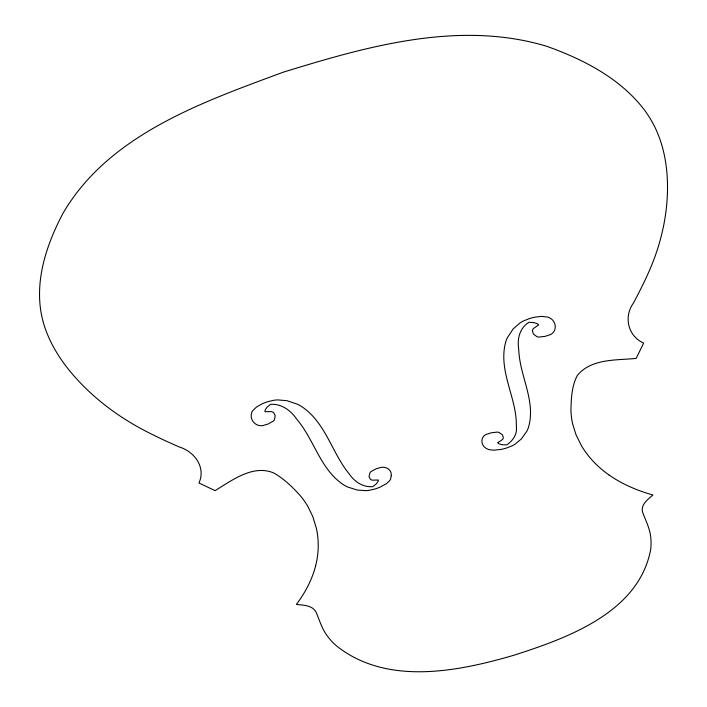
<?xml version="1.0" encoding="UTF-8"?>
<svg xmlns="http://www.w3.org/2000/svg" width="707" height="707" viewBox="0 0 707 707"><rect width="100%" height="100%" fill="white"/><g stroke="black" fill="none" stroke-linecap="round" stroke-linejoin="round"><path stroke-width="1.06" d="M315.684 565.662C312.096 579.784 305.079 592.819 296.401 604.45C303.409 605.157 312.918 605.219 316.338 612.713C319.82 621.214 322.489 630.264 328.472 637.467A121.595 75.587 -12.7 0 0 335.887 645.394C386.261 686.117 457.897 671.685 514.758 654.982C568.004 637.794 638.766 612.306 650.661 549.604A122.276 76.223 -15.3 0 0 650.917 539.185C650.467 529.773 646.057 521.359 642.778 512.743C640.056 505.037 647.868 499.319 652.941 495.006C637.458 490.64 622.407 484.313 609.169 475.086M609.187 475.077A196.723 130.159 -24.1 0 1 581.401 445.666L575.949 434.549L572.635 423.891A150.715 100.253 -22.8 0 1 570.938 410.405C571.194 398.58 571.68 385.942 577.407 375.337C591.308 358.458 616.451 360.358 636.141 358.422L643.662 343.089C627.789 336.09 623.512 316.586 633.507 302.95C642.681 285.61 651.509 267.98 657.475 249.235A294.342 233.142 -13.5 0 0 662.795 229.625A300.678 238.4 -13.2 0 0 666.913 202.158C668.928 176.441 666.082 149.716 654.496 126.376A176.246 138.236 -19.9 0 0 644.722 110.372C620.675 78.53 583.655 59.459 546.82 46.326C459.497 19.911 367.119 46.291 283.021 72.273C202.229 102.215 108.648 134.692 62.843 213.576C47.829 242.209 36.393 274.661 40.317 307.439A174.435 133.932 -4.7 0 0 44.037 324.849C51.708 349.585 67.784 370.795 86.121 388.691A300.192 237.092 -10.4 0 0 107.685 407.197A293.75 231.569 -10.2 0 0 124.865 419.145C141.992 430.121 160.48 438.693 179.048 446.886C194.239 451.437 206.197 467.053 198.959 482.996L215.043 490.631C231.984 480.46 252.664 464.393 273.45 472.824C283.525 478.462 292.079 486.584 299.786 495.112A146.243 95.251 -5 0 1 307.854 506.424L312.741 516.437L316.303 527.979A189.927 122.744 -3.9 0 1 315.658 565.662M391.263 475.678L390.626 479.001A12.213 8.298 -11.5 0 1 389.601 480.725L386.464 483.65L380.26 487.052A34.369 23.534 -11.1 0 1 375.205 488.917L369.885 490.198A23.658 16.12 -11.1 0 1 365.961 490.649L357.38 490.075L347.853 487.088A41.333 28.377 -11.4 0 1 344.15 485.179C321.977 471.048 315.295 443.855 300.342 423.758A196.758 132.748 -3.1 0 0 296.498 418.844C290.568 410.237 281.395 403.644 270.489 404.324L266.857 407.4L265.143 410.095A6.655 4.755 -7.7 0 0 264.992 411.12L265.037 411.713L271.453 411.598A6.107 4.357 -7.6 0 1 273.662 412.755L275.226 415.716L274.413 419.772A8.511 6.054 -7.5 0 1 273.326 421.107L268.192 423.961A20.91 14.953 -7.3 0 1 265.302 424.801C257.401 428.442 248.997 420.798 251.692 412.685A13 9.279 -7.4 0 1 252.638 410.785L256.685 406.878L262.27 403.777A35.889 25.408 -8 0 1 267.644 401.735L273.362 400.356A24.957 17.755 -7.9 0 1 277.612 399.906L286.962 400.692L297.347 404.192A43.003 30.357 -7.8 0 1 301.368 406.375C323.771 421.027 330.849 448.406 345.573 469.227A195.061 136.928 -17 0 0 349.099 473.77C354.41 481.661 362.868 487.45 372.757 486.663L376.292 483.897L378.042 481.458A6.239 4.233 -11.2 0 0 378.245 480.539L378.245 480.009L372.289 480.168A5.762 3.915 -11.4 0 1 370.309 479.143L369.01 476.474L370.008 472.744A8.033 5.47 -11.4 0 1 371.095 471.507L376.106 468.821A19.531 13.23 -11.6 0 1 378.881 468.025C384.555 465.639 391.952 468.829 391.263 475.678M516.437 427.505C517.188 434.761 512.487 440.991 506.778 444.897L501.997 444.703L498.886 443.775A6.283 4.286 -15.8 0 1 498.055 443.165L497.684 442.75L502.491 439.542A5.797 3.968 -15.7 0 0 503.34 437.624L502.447 434.805L499.001 432.445A8.086 5.532 -15.6 0 0 497.251 432.092L491.383 432.799A19.646 13.38 -15.5 0 0 488.625 433.727C479.973 434.982 479.832 445.764 487.203 448.892A12.293 8.387 -15.6 0 0 489.235 449.67L493.795 450.209L501.122 449.405A34.599 23.844 -15.9 0 0 506.442 448.035L511.568 446.064A23.826 16.332 -15.9 0 0 514.996 444.208L521.386 438.941L526.812 431.243A41.58 28.704 -15.5 0 0 528.385 427.664C535.844 402.928 521.501 378.925 519.115 354.64A202.944 140.552 -24.5 0 1 518.638 348.586C517.117 338.618 519.813 327.871 528.916 322.295L534.024 322.622L537.338 323.753A6.734 4.887 -18.6 0 1 538.195 324.478L538.584 324.964L533.378 328.561A6.186 4.481 -18.7 0 0 532.451 330.735L533.334 333.951L536.905 336.673A8.625 6.23 -18.8 0 0 538.734 337.098L544.903 336.391A21.192 15.395 -19 0 0 547.819 335.392C557.089 333.837 557.593 322.083 549.966 318.044A13.177 9.545 -18.9 0 0 547.837 317.09L541.783 316.365L535.084 317.143A36.34 26.088 -18.4 0 0 529.313 318.627L523.763 320.837A25.258 18.223 -18.4 0 0 520.052 322.922L513.185 328.905L507.449 337.593A43.578 31.214 -18.8 0 0 505.823 341.596C498.594 366.898 512.716 391.271 515.81 415.946A193.17 134.348 -9.8 0 1 516.278 421.496L516.437 427.505"/></g></svg>
